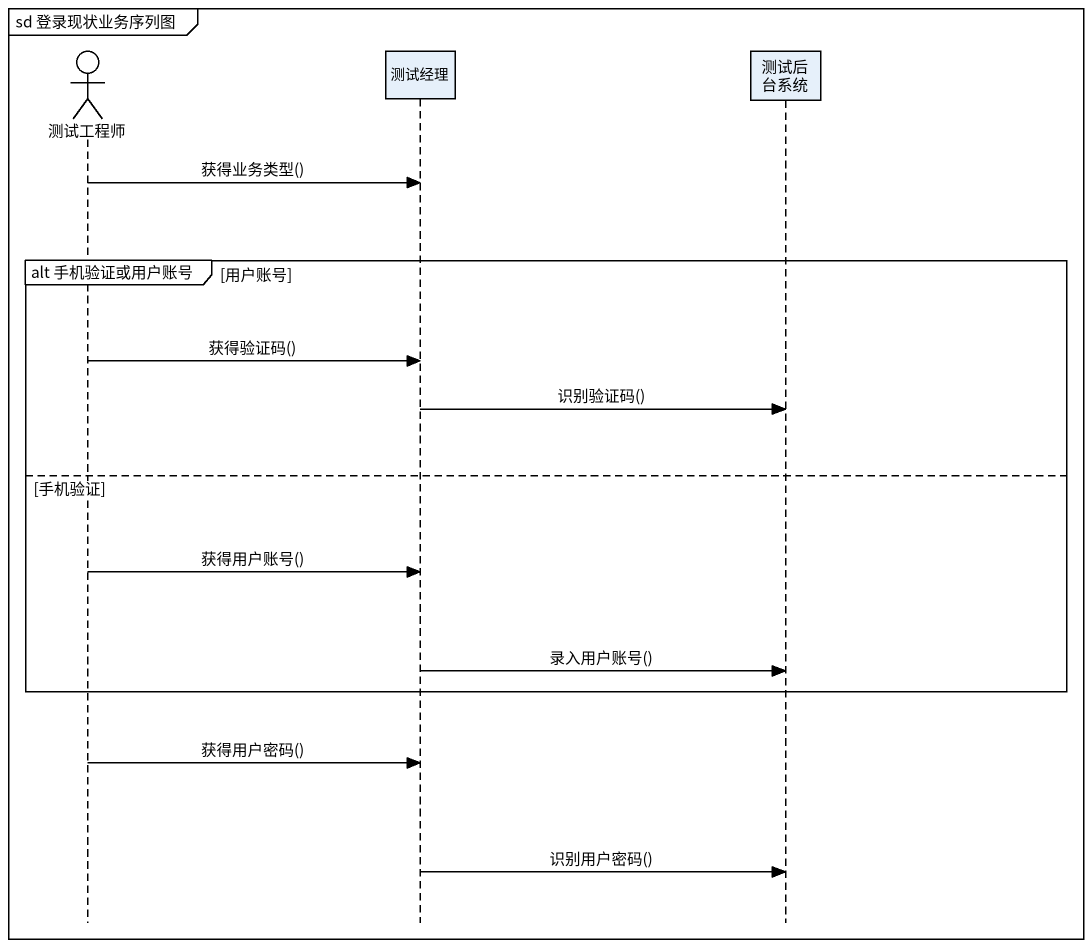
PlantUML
@startuml
mainframe sd 登录现状业务序列图
hide footbox
actor 测试工程师
participant 测试经理
participant 测试后台系统

测试工程师 -> 测试经理 : 获得业务类型()
group alt 手机验证或用户账号 [用户账号]
  测试工程师 -> 测试经理 : 获得验证码()
  测试经理 -> 测试后台系统 : 识别验证码()
else 手机验证
  测试工程师 -> 测试经理 : 获得用户账号()
  测试经理 -> 测试后台系统 : 录入用户账号()
end
测试工程师 -> 测试经理 : 获得用户密码()
测试经理 -> 测试后台系统 : 识别用户密码()
@enduml
